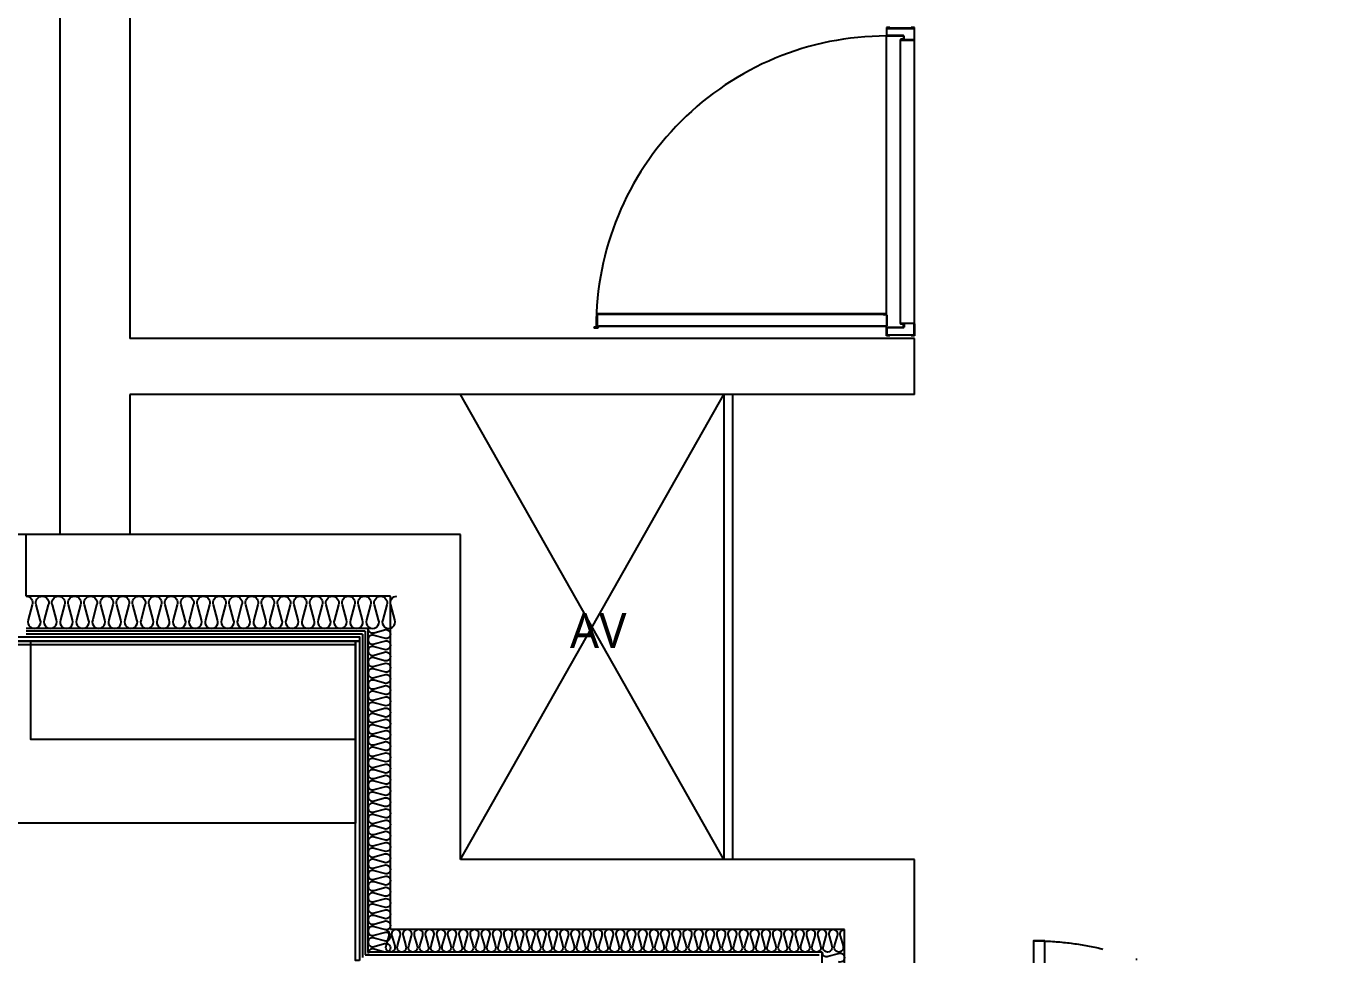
# Model space of a CAD drawing. Header units: millimetres. Extents: x -33000 to 294000, y 0 to 42408.
# Drawn here: x 270271 to 274941, y 17255 to 20570 of the extents above; entities that cross this region are included whole.
import ezdxf
from ezdxf.enums import TextEntityAlignment as Align

# ---------------------------------------------------------------- set-up
doc = ezdxf.new("R2010")
doc.units = ezdxf.units.MM
doc.header["$LTSCALE"] = 50
doc.linetypes.add('DASHDOTX2', pattern=[2, 1, -0.5, 0, -0.5])
doc.layers.add('arch', color=8, linetype='Continuous')
doc.layers.add('실명', color=9, linetype='Continuous')
doc.styles.add('XR-Unit-Plan$0$맑은 고딕', font='malgun.ttf')

# ---------------------------------------------------------------- blocks, each defined once
blk = doc.blocks.new('현관 1100')
at = {"linetype": 'Continuous', "ltscale": 4}
for points in [[(-65, 1050), (-25, 1050), (-25, 0), (-65, 0)], [(0, -100), (-1100, -100), (-1100, 0), (0, 0)], [(-1075, -40), (-1075, 0), (-25, 0), (-25, -40)]]:
    blk.add_lwpolyline(points, close=True, dxfattribs=at)
for points in [[(-1100, -100), (-1100, 0), (-1075, 0), (-1075, -40), (-1055, -40), (-1055, -100), (-1100, -100)], [(0, -100), (0, 0), (-25, 0), (-25, -40), (-45, -40), (-45, -100), (0, -100)]]:
    blk.add_lwpolyline(points, dxfattribs=at)
blk.add_lwpolyline([(-1075, 0), (-25, 0), (-1055, -100), (-45, -100)], close=True)
at = {"linetype": 'DASHDOTX2', "ltscale": 5}
blk.add_arc((-25, 0), 1050, 90, 180, dxfattribs=at)

msp = doc.modelspace()

# ---------------------------------------------------------------- linework, layer by layer
at = {"layer": 'arch'}
for p, q in [((270391.2, 24474.6), (270391.2, 18754.6)), ((270641.2, 24224.6), (270641.2, 19454.6)), ((273353.2, 20564.6), (273341.2, 20564.6)), ((273341.2, 20564.6), (273341.2, 20537)), ((273342.8, 20537), (273342.8, 20563)), ((273342.8, 20563), (273353.2, 20563)), ((273353.2, 20563), (273353.2, 20564.6)), ((273441.2, 20564.6), (273429.2, 20564.6)), ((273429.2, 20564.6), (273429.2, 20563)), ((273429.2, 20563), (273439.6, 20563)), ((273439.6, 20563), (273439.6, 20522)), ((273441.2, 20522), (273441.2, 20564.6)), ((273341.2, 19542.6), (273341.2, 20534.6)), ((273401.4, 20536.2), (273343.6, 20536.2)), ((273343.6, 20534.6), (273401.4, 20534.6)), ((273391.2, 19508), (273391.2, 20521.2)), ((273401.4, 20522.8), (273392.8, 20522.8)), ((273392.8, 20519.6), (273438.8, 20519.6)), ((273402.2, 20533.8), (273402.2, 20523.6)), ((273403.8, 20523.6), (273403.8, 20533.8)), ((273441.2, 19507.2), (273441.2, 20522)), ((272309.8, 19495.7), (272309.8, 19540.8)), ((272310.6, 19495.7), (272310.6, 19540.8)), ((273341, 19542.6), (272311.6, 19542.6)), ((272311.6, 19541.8), (273341, 19541.8)), ((273333.2, 19541), (273341, 19541)), ((273341, 19540.2), (273333.2, 19540.2)), ((273340.4, 19539.4), (273333.2, 19539.4)), ((273341.4, 19538.4), (273341.4, 19499.4)), ((273342.2, 19538.4), (273342.2, 19499.4)), ((272298.9, 19496), (272306.8, 19496)), ((272298.9, 19495.2), (272306.8, 19495.2)), ((272298.9, 19494.7), (272308.8, 19494.7)), ((272298.9, 19493.9), (272308.8, 19493.9)), ((272298.9, 19493.4), (272309.6, 19493.4)), ((272298.9, 19492.6), (272309.6, 19492.6)), ((272305.2, 19492.6), (272305.2, 19496)), ((272306.8, 19494.7), (272306.8, 19496)), ((272310.3, 19493.7), (272314.5, 19497.9)), ((272310.9, 19493.1), (272315.1, 19497.3)), ((273340.4, 19498.4), (272315.8, 19498.4)), ((273340.4, 19497.6), (272315.8, 19497.6)), ((273341.2, 19492.2), (273341.2, 19497.6)), ((273341.2, 19464.6), (273341.2, 19492.2)), ((273342.8, 19492.2), (273342.8, 19466.2)), ((273343.6, 19494.6), (273401.4, 19494.6)), ((273401.4, 19493), (273343.6, 19493)), ((273392.8, 19509.6), (273438.8, 19509.6)), ((273401.4, 19506.4), (273392.8, 19506.4)), ((273402.2, 19495.4), (273402.2, 19505.6)), ((273403.8, 19505.6), (273403.8, 19495.4)), ((273439.6, 19466.2), (273439.6, 19507.2)), ((273441.2, 19507.2), (273441.2, 19464.6)), ((273441.2, 19454.6), (270641.2, 19454.6)), ((273353.2, 19464.6), (273341.2, 19464.6)), ((273342.8, 19466.2), (273353.2, 19466.2)), ((273353.2, 19466.2), (273353.2, 19464.6)), ((273429.2, 19464.6), (273429.2, 19466.2)), ((273429.2, 19466.2), (273439.6, 19466.2)), ((273441.2, 19464.6), (273429.2, 19464.6)), ((273441.2, 19254.6), (273441.2, 19454.6)), ((273441.2, 19254.6), (270641.2, 19254.6)), ((271821.2, 17594.6), (272761.2, 19254.6)), ((272761.2, 17594.6), (271821.2, 19254.6))]:
    msp.add_line(p, q, dxfattribs=at)
at = {"layer": 'arch', "linetype": 'Continuous'}
for p, q in [((270641.2, 19254.6), (270641.2, 18754.6)), ((272761.2, 19254.6), (272761.2, 17594.6)), ((272791.2, 19254.6), (272791.2, 17594.6))]:
    msp.add_line(p, q, dxfattribs=at)
at = {"layer": 'arch', "ltscale": 25}
for p, q in [((270271.2, 18754.6), (268771.2, 18754.6)), ((270271.2, 18534.6), (270271.2, 18754.6)), ((271821.2, 18754.6), (270271.2, 18754.6)), ((271821.2, 17594.6), (271821.2, 18754.6)), ((271571.2, 18534.6), (270271.2, 18534.6)), ((271571.2, 17344.6), (271571.2, 18534.6)), ((271491.2, 18419.6), (270271.2, 18419.6)), ((271481.2, 18409.6), (270271.2, 18409.6)), ((271481.2, 18409.6), (271481.2, 17254.6)), ((271491.2, 17264.6), (271491.2, 18419.6)), ((271471.2, 18399.6), (270271.2, 18399.6)), ((271471.2, 18399.6), (271471.2, 17244.6)), ((273441.2, 17594.6), (271821.2, 17594.6)), ((273441.2, 16244.6), (273441.2, 17594.6)), ((273191.2, 17344.6), (271571.2, 17344.6)), ((273191.2, 15994.6), (273191.2, 17344.6)), ((271481.2, 17254.6), (273101.2, 17254.6)), ((273111.2, 17264.6), (271491.2, 17264.6)), ((273111.2, 15914.6), (273111.2, 17264.6))]:
    msp.add_line(p, q, dxfattribs=at)
at = {"layer": 'arch'}
for points in [[(273346.2, 20563), (273346.2, 20561.4), (273436.2, 20561.4), (273436.2, 20563)], [(273346.2, 19466.2), (273346.2, 19467.8), (273436.2, 19467.8), (273436.2, 19466.2)]]:
    msp.add_lwpolyline(points, close=True, dxfattribs=at)
for points in [[(273438.8, 20521.2), (273392.8, 20521.2)], [(273438.8, 19508), (273392.8, 19508)]]:
    msp.add_lwpolyline(points, dxfattribs=at)
at = {"layer": 'arch', "ltscale": 25}
for points in [[(270271.2, 18534.6, -0.524856), (270292.7, 18503.4), (270278.5, 18450.8, 1.449198), (270321.5, 18450.8), (270307.2, 18503.4, -0.524856), (270328.7, 18534.6, -0.524856), (270350.2, 18503.4), (270336, 18450.8, 1.449198), (270379, 18450.8), (270364.7, 18503.4, -0.524856), (270386.2, 18534.6, -0.524856), (270407.7, 18503.4), (270393.5, 18450.8, 1.449198), (270436.5, 18450.8), (270422.2, 18503.4, -0.524856), (270443.7, 18534.6, -0.524856), (270465.2, 18503.4), (270451, 18450.8, 1.449198), (270494, 18450.8), (270479.7, 18503.4, -0.524856), (270501.2, 18534.6, -0.524856), (270522.7, 18503.4), (270508.5, 18450.8, 1.449198), (270551.5, 18450.8), (270537.2, 18503.4, -0.524856), (270558.7, 18534.6, -0.524856), (270580.2, 18503.4), (270566, 18450.8, 1.449198), (270609, 18450.8), (270594.7, 18503.4, -0.524856), (270616.2, 18534.6, -0.524856), (270637.7, 18503.4), (270623.5, 18450.8, 1.449198), (270666.5, 18450.8), (270652.2, 18503.4, -0.524856), (270673.7, 18534.6, -0.524856), (270695.2, 18503.4), (270681, 18450.8, 1.449198), (270724, 18450.8), (270709.7, 18503.4, -0.524856), (270731.2, 18534.6, -0.524856), (270752.7, 18503.4), (270738.5, 18450.8, 1.449198), (270781.5, 18450.8), (270767.2, 18503.4, -0.524856), (270788.7, 18534.6, -0.524856), (270810.2, 18503.4), (270796, 18450.8, 1.449198), (270839, 18450.8), (270824.7, 18503.4, -0.524856), (270846.2, 18534.6, -0.524856), (270867.7, 18503.4), (270853.5, 18450.8, 1.449198), (270896.5, 18450.8), (270882.2, 18503.4, -0.524856), (270903.7, 18534.6, -0.524856), (270925.2, 18503.4), (270911, 18450.8, 1.449198), (270954, 18450.8), (270939.7, 18503.4, -0.524856), (270961.2, 18534.6, -0.524856), (270982.7, 18503.4), (270968.5, 18450.8, 1.449198), (271011.5, 18450.8), (270997.2, 18503.4, -0.524856), (271018.7, 18534.6, -0.524856), (271040.2, 18503.4), (271026, 18450.8, 1.449198), (271069, 18450.8), (271054.7, 18503.4, -0.524856), (271076.2, 18534.6, -0.524856), (271097.7, 18503.4), (271083.5, 18450.8, 1.449198), (271126.5, 18450.8), (271112.2, 18503.4, -0.524856), (271133.7, 18534.6, -0.524856), (271155.2, 18503.4), (271141, 18450.8, 1.449198), (271184, 18450.8), (271169.7, 18503.4, -0.524856), (271191.2, 18534.6, -0.524856), (271212.7, 18503.4), (271198.5, 18450.8, 1.449198), (271241.5, 18450.8), (271227.2, 18503.4, -0.524856), (271248.7, 18534.6, -0.524856), (271270.2, 18503.4), (271256, 18450.8, 1.449198), (271299, 18450.8), (271284.7, 18503.4, -0.524856), (271306.2, 18534.6, -0.524856), (271327.7, 18503.4), (271313.5, 18450.8, 1.449198), (271356.5, 18450.8), (271342.2, 18503.4, -0.524856), (271363.7, 18534.6, -0.524856), (271385.2, 18503.4), (271371, 18450.8, 1.449198), (271414, 18450.8), (271399.7, 18503.4, -0.524856), (271421.2, 18534.6, -0.524856), (271442.7, 18503.4), (271428.5, 18450.8, 1.449198), (271471.5, 18450.8), (271457.2, 18503.4, -0.524856), (271478.7, 18534.6, -0.524856), (271500.2, 18503.4), (271486, 18450.8, 1.449198), (271529, 18450.8), (271514.7, 18503.4, -0.524856), (271536.2, 18534.6, -0.524856), (271557.7, 18503.4), (271543.5, 18450.8, 1.449198), (271586.5, 18450.8), (271572.2, 18503.4, -0.524856), (271593.7, 18534.6)], [(271491.2, 18419.6, 0.524856), (271512.9, 18404.6), (271549.5, 18414.6, -1.449198), (271549.5, 18384.6), (271512.9, 18394.6, 0.524856), (271491.2, 18379.6, 0.524856), (271512.9, 18364.6), (271549.5, 18374.6, -1.449198), (271549.5, 18344.6), (271512.9, 18354.6, 0.524856), (271491.2, 18339.6, 0.524856), (271512.9, 18324.6), (271549.5, 18334.6, -1.449198), (271549.5, 18304.6), (271512.9, 18314.6, 0.524856), (271491.2, 18299.6, 0.524856), (271512.9, 18284.6), (271549.5, 18294.6, -1.449198), (271549.5, 18264.6), (271512.9, 18274.6, 0.524856), (271491.2, 18259.6, 0.524856), (271512.9, 18244.6), (271549.5, 18254.6, -1.449198), (271549.5, 18224.6), (271512.9, 18234.6, 0.524856), (271491.2, 18219.6, 0.524856), (271512.9, 18204.6), (271549.5, 18214.6, -1.449198), (271549.5, 18184.6), (271512.9, 18194.6, 0.524856), (271491.2, 18179.6, 0.524856), (271512.9, 18164.6), (271549.5, 18174.6, -1.449198), (271549.5, 18144.6), (271512.9, 18154.6, 0.524856), (271491.2, 18139.6, 0.524856), (271512.9, 18124.6), (271549.5, 18134.6, -1.449198), (271549.5, 18104.6), (271512.9, 18114.6, 0.524856), (271491.2, 18099.6, 0.524856), (271512.9, 18084.6), (271549.5, 18094.6, -1.449198), (271549.5, 18064.6), (271512.9, 18074.6, 0.524856), (271491.2, 18059.6, 0.524856), (271512.9, 18044.6), (271549.5, 18054.6, -1.449198), (271549.5, 18024.6), (271512.9, 18034.6, 0.524856), (271491.2, 18019.6, 0.524856), (271512.9, 18004.6), (271549.5, 18014.6, -1.449198), (271549.5, 17984.6), (271512.9, 17994.6, 0.524856), (271491.2, 17979.6, 0.524856), (271512.9, 17964.6), (271549.5, 17974.6, -1.449198), (271549.5, 17944.6), (271512.9, 17954.6, 0.524856), (271491.2, 17939.6, 0.524856), (271512.9, 17924.6), (271549.5, 17934.6, -1.449198), (271549.5, 17904.6), (271512.9, 17914.6, 0.524856), (271491.2, 17899.6, 0.524856), (271512.9, 17884.6), (271549.5, 17894.6, -1.449198), (271549.5, 17864.6), (271512.9, 17874.6, 0.524856), (271491.2, 17859.6, 0.524856), (271512.9, 17844.6), (271549.5, 17854.6, -1.449198), (271549.5, 17824.6), (271512.9, 17834.6, 0.524856), (271491.2, 17819.6, 0.524856), (271512.9, 17804.6), (271549.5, 17814.6, -1.449198), (271549.5, 17784.6), (271512.9, 17794.6, 0.524856), (271491.2, 17779.6, 0.524856), (271512.9, 17764.6), (271549.5, 17774.6, -1.449198), (271549.5, 17744.6), (271512.9, 17754.6, 0.524856), (271491.2, 17739.6, 0.524856), (271512.9, 17724.6), (271549.5, 17734.6, -1.449198), (271549.5, 17704.6), (271512.9, 17714.6, 0.524856), (271491.2, 17699.6, 0.524856), (271512.9, 17684.6), (271549.5, 17694.6, -1.449198), (271549.5, 17664.6), (271512.9, 17674.6, 0.524856), (271491.2, 17659.6, 0.524856), (271512.9, 17644.6), (271549.5, 17654.6, -1.449198), (271549.5, 17624.6), (271512.9, 17634.6, 0.524856), (271491.2, 17619.6, 0.524856), (271512.9, 17604.6), (271549.5, 17614.6, -1.449198), (271549.5, 17584.6), (271512.9, 17594.6, 0.524856), (271491.2, 17579.6, 0.524856), (271512.9, 17564.6), (271549.5, 17574.6, -1.449198), (271549.5, 17544.6), (271512.9, 17554.6, 0.524856), (271491.2, 17539.6, 0.524856), (271512.9, 17524.6), (271549.5, 17534.6, -1.449198), (271549.5, 17504.6), (271512.9, 17514.6, 0.524856), (271491.2, 17499.6, 0.524856), (271512.9, 17484.6), (271549.5, 17494.6, -1.449198), (271549.5, 17464.6), (271512.9, 17474.6, 0.524856), (271491.2, 17459.6, 0.524856), (271512.9, 17444.6), (271549.5, 17454.6, -1.449198), (271549.5, 17424.6), (271512.9, 17434.6, 0.524856), (271491.2, 17419.6, 0.524856), (271512.9, 17404.6), (271549.5, 17414.6, -1.449198), (271549.5, 17384.6), (271512.9, 17394.6, 0.524856), (271491.2, 17379.6, 0.524856), (271512.9, 17364.6), (271549.5, 17374.6, -1.449198), (271549.5, 17344.6), (271512.9, 17354.6, 0.524856), (271491.2, 17339.6, 0.524856), (271512.9, 17324.6), (271549.5, 17334.6, -1.449198), (271549.5, 17304.6), (271512.9, 17314.6, 0.524856), (271491.2, 17299.6, 0.524856), (271512.9, 17284.6), (271549.5, 17294.6, -1.449198), (271549.5, 17264.6), (271512.9, 17274.6, 0.524856), (271491.2, 17259.6)], [(273191.2, 17344.6, 0.524856), (273176.2, 17322.9), (273186.2, 17286.3, -1.449198), (273156.2, 17286.3), (273166.2, 17322.9, 0.524856), (273151.2, 17344.6, 0.524856), (273136.2, 17322.9), (273146.2, 17286.3, -1.449198), (273116.2, 17286.3), (273126.2, 17322.9, 0.524856), (273111.2, 17344.6, 0.524856), (273096.2, 17322.9), (273106.2, 17286.3, -1.449198), (273076.2, 17286.3), (273086.2, 17322.9, 0.524856), (273071.2, 17344.6, 0.524856), (273056.2, 17322.9), (273066.2, 17286.3, -1.449198), (273036.2, 17286.3), (273046.2, 17322.9, 0.524856), (273031.2, 17344.6, 0.524856), (273016.2, 17322.9), (273026.2, 17286.3, -1.449198), (272996.2, 17286.3), (273006.2, 17322.9, 0.524856), (272991.2, 17344.6, 0.524856), (272976.2, 17322.9), (272986.2, 17286.3, -1.449198), (272956.2, 17286.3), (272966.2, 17322.9, 0.524856), (272951.2, 17344.6, 0.524856), (272936.2, 17322.9), (272946.2, 17286.3, -1.449198), (272916.2, 17286.3), (272926.2, 17322.9, 0.524856), (272911.2, 17344.6, 0.524856), (272896.2, 17322.9), (272906.2, 17286.3, -1.449198), (272876.2, 17286.3), (272886.2, 17322.9, 0.524856), (272871.2, 17344.6, 0.524856), (272856.2, 17322.9), (272866.2, 17286.3, -1.449198), (272836.2, 17286.3), (272846.2, 17322.9, 0.524856), (272831.2, 17344.6, 0.524856), (272816.2, 17322.9), (272826.2, 17286.3, -1.449198), (272796.2, 17286.3), (272806.2, 17322.9, 0.524856), (272791.2, 17344.6, 0.524856), (272776.2, 17322.9), (272786.2, 17286.3, -1.449198), (272756.2, 17286.3), (272766.2, 17322.9, 0.524856), (272751.2, 17344.6, 0.524856), (272736.2, 17322.9), (272746.2, 17286.3, -1.449198), (272716.2, 17286.3), (272726.2, 17322.9, 0.524856), (272711.2, 17344.6, 0.524856), (272696.2, 17322.9), (272706.2, 17286.3, -1.449198), (272676.2, 17286.3), (272686.2, 17322.9, 0.524856), (272671.2, 17344.6, 0.524856), (272656.2, 17322.9), (272666.2, 17286.3, -1.449198), (272636.2, 17286.3), (272646.2, 17322.9, 0.524856), (272631.2, 17344.6, 0.524856), (272616.2, 17322.9), (272626.2, 17286.3, -1.449198), (272596.2, 17286.3), (272606.2, 17322.9, 0.524856), (272591.2, 17344.6, 0.524856), (272576.2, 17322.9), (272586.2, 17286.3, -1.449198), (272556.2, 17286.3), (272566.2, 17322.9, 0.524856), (272551.2, 17344.6, 0.524856), (272536.2, 17322.9), (272546.2, 17286.3, -1.449198), (272516.2, 17286.3), (272526.2, 17322.9, 0.524856), (272511.2, 17344.6, 0.524856), (272496.2, 17322.9), (272506.2, 17286.3, -1.449198), (272476.2, 17286.3), (272486.2, 17322.9, 0.524856), (272471.2, 17344.6, 0.524856), (272456.2, 17322.9), (272466.2, 17286.3, -1.449198), (272436.2, 17286.3), (272446.2, 17322.9, 0.524856), (272431.2, 17344.6, 0.524856), (272416.2, 17322.9), (272426.2, 17286.3, -1.449198), (272396.2, 17286.3), (272406.2, 17322.9, 0.524856), (272391.2, 17344.6, 0.524856), (272376.2, 17322.9), (272386.2, 17286.3, -1.449198), (272356.2, 17286.3), (272366.2, 17322.9, 0.524856), (272351.2, 17344.6, 0.524856), (272336.2, 17322.9), (272346.2, 17286.3, -1.449198), (272316.2, 17286.3), (272326.2, 17322.9, 0.524856), (272311.2, 17344.6, 0.524856), (272296.2, 17322.9), (272306.2, 17286.3, -1.449198), (272276.2, 17286.3), (272286.2, 17322.9, 0.524856), (272271.2, 17344.6, 0.524856), (272256.2, 17322.9), (272266.2, 17286.3, -1.449198), (272236.2, 17286.3), (272246.2, 17322.9, 0.524856), (272231.2, 17344.6, 0.524856), (272216.2, 17322.9), (272226.2, 17286.3, -1.449198), (272196.2, 17286.3), (272206.2, 17322.9, 0.524856), (272191.2, 17344.6, 0.524856), (272176.2, 17322.9), (272186.2, 17286.3, -1.449198), (272156.2, 17286.3), (272166.2, 17322.9, 0.524856), (272151.2, 17344.6, 0.524856), (272136.2, 17322.9), (272146.2, 17286.3, -1.449198), (272116.2, 17286.3), (272126.2, 17322.9, 0.524856), (272111.2, 17344.6, 0.524856), (272096.2, 17322.9), (272106.2, 17286.3, -1.449198), (272076.2, 17286.3), (272086.2, 17322.9, 0.524856), (272071.2, 17344.6, 0.524856), (272056.2, 17322.9), (272066.2, 17286.3, -1.449198), (272036.2, 17286.3), (272046.2, 17322.9, 0.524856), (272031.2, 17344.6, 0.524856), (272016.2, 17322.9), (272026.2, 17286.3, -1.449198), (271996.2, 17286.3), (272006.2, 17322.9, 0.524856), (271991.2, 17344.6, 0.524856), (271976.2, 17322.9), (271986.2, 17286.3, -1.449198), (271956.2, 17286.3), (271966.2, 17322.9, 0.524856), (271951.2, 17344.6, 0.524856), (271936.2, 17322.9), (271946.2, 17286.3, -1.449198), (271916.2, 17286.3), (271926.2, 17322.9, 0.524856), (271911.2, 17344.6, 0.524856), (271896.2, 17322.9), (271906.2, 17286.3, -1.449198), (271876.2, 17286.3), (271886.2, 17322.9, 0.524856), (271871.2, 17344.6, 0.524856), (271856.2, 17322.9), (271866.2, 17286.3, -1.449198), (271836.2, 17286.3), (271846.2, 17322.9, 0.524856), (271831.2, 17344.6, 0.524856), (271816.2, 17322.9), (271826.2, 17286.3, -1.449198), (271796.2, 17286.3), (271806.2, 17322.9, 0.524856), (271791.2, 17344.6, 0.524856), (271776.2, 17322.9), (271786.2, 17286.3, -1.449198), (271756.2, 17286.3), (271766.2, 17322.9, 0.524856), (271751.2, 17344.6, 0.524856), (271736.2, 17322.9), (271746.2, 17286.3, -1.449198), (271716.2, 17286.3), (271726.2, 17322.9, 0.524856), (271711.2, 17344.6, 0.524856), (271696.2, 17322.9), (271706.2, 17286.3, -1.449198), (271676.2, 17286.3), (271686.2, 17322.9, 0.524856), (271671.2, 17344.6, 0.524856), (271656.2, 17322.9), (271666.2, 17286.3, -1.449198), (271636.2, 17286.3), (271646.2, 17322.9, 0.524856), (271631.2, 17344.6, 0.524856), (271616.2, 17322.9), (271626.2, 17286.3, -1.449198), (271596.2, 17286.3), (271606.2, 17322.9, 0.524856), (271591.2, 17344.6, 0.524856), (271576.2, 17322.9), (271586.2, 17286.3, -1.449198), (271556.2, 17286.3), (271566.2, 17322.9, 0.524856), (271551.2, 17344.6)], [(273111.2, 17264.6, 0.524856), (273132.9, 17249.6), (273169.5, 17259.6, -1.449198), (273169.5, 17229.6)]]:
    msp.add_lwpolyline(points, format="xyb", dxfattribs=at)
for points in [[(266376.2, 18374.6), (266376.2, 18389.6), (271461.2, 18389.6), (271461.2, 18374.6)], [(271446.2, 18362.6), (271446.2, 18374.6), (266376.2, 18374.6), (266376.2, 18362.6)], [(271446.2, 17724.6), (266376.2, 17724.6), (266376.2, 18374.6), (271446.2, 18374.6)], [(270286.2, 18374.6), (270286.2, 18024.6), (271446.2, 18024.6), (271446.2, 18374.6)], [(271461.2, 17234.6), (271446.2, 17234.6), (271446.2, 18374.6), (271461.2, 18374.6)]]:
    msp.add_lwpolyline(points, close=True, dxfattribs=at)
at = {"layer": 'arch'}
for centre, radius, start, end in [((273342.2, 19497.6), 1037, 90.0558, 180.0872), ((273343.6, 20537), 2.4, 180, 270), ((273343.6, 20537), 0.8, 180, 270), ((273392.8, 20521.2), 1.6, 90, 270), ((273401.4, 20533.8), 2.4, 0, 90), ((273401.4, 20533.8), 0.8, 0, 90), ((273401.4, 20523.6), 0.8, 270, 0), ((273401.4, 20523.6), 2.4, 270, 0), ((273438.8, 20522), 0.8, 270, 0), ((273438.8, 20522), 2.4, 270, 0), ((272311.6, 19540.8), 1.8, 90, 180), ((272311.6, 19540.8), 1, 90, 180), ((273333.2, 19540.6), 1.2, 90, 270), ((273333.2, 19540.6), 0.4, 90, 270), ((273340.4, 19538.4), 1.8, 0, 90), ((273340.4, 19538.4), 1, 0, 90), ((273341, 19541.4), 1.2, 270, 90), ((273341, 19541.4), 0.4, 270, 90), ((272298.9, 19494.3), 1.7, 90, 270), ((272298.9, 19494.3), 0.9, 90, 270), ((272298.9, 19494.3), 0.4, 90, 270), ((272308.8, 19495.7), 1, 270, 0), ((272308.8, 19495.7), 1.8, 270, 0), ((272309.6, 19494.4), 1, 270, 314.7355), ((272309.6, 19494.4), 1.8, 270, 314.7355), ((272315.8, 19496.6), 1.8, 90, 134.7355), ((272315.8, 19496.6), 1, 90, 134.7355), ((273340.4, 19499.4), 1, 270, 0), ((273340.4, 19499.4), 1.8, 270, 0), ((273343.6, 19492.2), 2.4, 90, 180), ((273343.6, 19492.2), 0.8, 90, 180), ((273392.8, 19508), 1.6, 90, 270), ((273401.4, 19505.6), 2.4, 0, 90), ((273401.4, 19505.6), 0.8, 0, 90), ((273401.4, 19495.4), 0.8, 270, 0), ((273401.4, 19495.4), 2.4, 270, 0), ((273438.8, 19507.2), 2.4, 0, 90), ((273438.8, 19507.2), 0.8, 0, 90)]:
    msp.add_arc(centre, radius, start, end, dxfattribs=at)

# ---------------------------------------------------------------- block references
at = {"layer": 'arch', "ltscale": 25, "xscale": -1}
msp.add_blockref('현관 1100', (273841.2, 16254.6), dxfattribs=at)

# ---------------------------------------------------------------- texts
at = {"layer": '실명', "style": 'XR-Unit-Plan$0$맑은 고딕'}
msp.add_text('AV', height=125, dxfattribs=at).set_placement((272312.6, 18412.3), align=Align.MIDDLE_CENTER)

doc.saveas('drawing.dxf')
